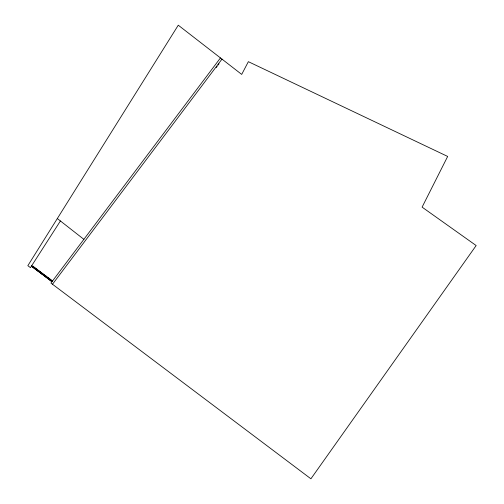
<?xml version="1.0" encoding="UTF-8"?>
<svg xmlns="http://www.w3.org/2000/svg" width="504" height="504" viewBox="0 0 504 504"><rect width="100%" height="100%" fill="white"/><g stroke="black" fill="none" stroke-linecap="round" stroke-linejoin="round"><path stroke-width="0.76" d="M60.404 220.966L30.46 267.656L27.84 265.684L178.271 25.2L241.7 74.409L248.359 61.677L447.665 156.442L422.1 207.138L476.16 245.549L310.911 478.8L50.948 283.078L220.456 57.928M216.222 67.593L217.167 66.326M218.106 65.066L219.051 63.806M31.45 266.244L31.676 265.948L51.956 281.213L51.729 281.516L31.469 266.219M32.42 266.503L32.212 266.78L32.791 266.024M32.596 266.641L32.388 266.912L32.968 266.156M33.113 267.026L32.905 267.303L33.484 266.547M33.289 267.158L33.081 267.435L33.661 266.679M33.8 267.548L33.592 267.826L34.178 267.07M33.982 267.681L33.774 267.958L34.354 267.202M34.492 268.065L34.285 268.342L34.87 267.586M34.669 268.204L34.461 268.474L35.047 267.719M35.186 268.588L34.978 268.865L35.557 268.109M35.362 268.72L35.154 268.997L35.74 268.241M35.879 269.111L35.671 269.388L36.25 268.626M36.055 269.243L35.847 269.52L36.427 268.764M36.565 269.627L36.357 269.905L37.12 269.281L36.54 270.037L37.12 269.281M36.943 269.149L36.912 269.558M37.258 270.15L37.05 270.428L37.636 269.672M37.435 270.283L37.227 270.56L37.813 269.804M37.951 270.673L37.743 270.944L38.323 270.188M38.128 270.805L37.92 271.083L38.506 270.327M38.644 271.19L38.436 271.467L39.016 270.711M38.821 271.322L38.613 271.599L39.192 270.843M39.337 271.713L39.123 271.99L39.885 271.366L39.306 272.122L39.885 271.366M39.709 271.234L39.677 271.643M40.024 272.229L39.816 272.507L40.402 271.75M40.2 272.368L39.992 272.639L40.578 271.883M40.717 272.752L40.509 273.029L41.089 272.273M40.893 272.885L40.685 273.162L41.271 272.406M41.41 273.275L41.202 273.552L41.782 272.796M41.586 273.407L41.378 273.685L41.958 272.929M42.103 273.792L41.895 274.069L42.475 273.313M42.279 273.93L42.071 274.201L42.651 273.445M42.79 274.315L42.582 274.592L43.168 273.836M42.966 274.447L42.758 274.724L43.344 273.968M43.483 274.837L43.275 275.115L43.861 274.359M43.659 274.97L43.451 275.247L44.037 274.491M44.176 275.354L43.968 275.631L44.547 274.875M44.352 275.486L44.144 275.764L44.724 275.008M44.869 275.877L44.661 276.154L45.24 275.398M45.045 276.009L44.837 276.286L45.417 275.531M45.555 276.4L45.347 276.671L45.933 275.915M45.732 276.532L45.524 276.809L46.11 276.053M46.248 276.916L46.04 277.194L46.626 276.438M46.425 277.049L46.217 277.326L46.803 276.57M46.941 277.439L46.733 277.717L47.313 276.961M47.118 277.572L46.91 277.849L47.489 277.093M47.634 277.956L47.426 278.233L48.006 277.477M47.811 278.095L47.603 278.365L48.182 277.609M48.491 278.277L48.875 278.132L48.113 278.756L48.699 278M48.497 278.611L48.29 278.888L48.875 278.132M49.014 279.002L48.806 279.279L49.392 278.523M49.19 279.134L48.983 279.411L49.568 278.655M49.707 279.518L49.499 279.796L50.079 279.04M49.883 279.657L49.675 279.928L50.255 279.172M50.4 280.041L50.192 280.318L50.772 279.562M50.576 280.174L50.369 280.451L50.948 279.695M51.257 280.356L51.641 280.218L50.879 280.841L51.465 280.085M51.263 280.697L51.055 280.974L51.641 280.218M51.78 281.081L51.572 281.358L52.158 280.602M52.492 284.237L221.981 59.119L222.346 59.39M31.657 265.967L51.937 281.238M51.729 281.516L52.334 280.734M57.324 218.553L83.878 239.343"/></g></svg>
